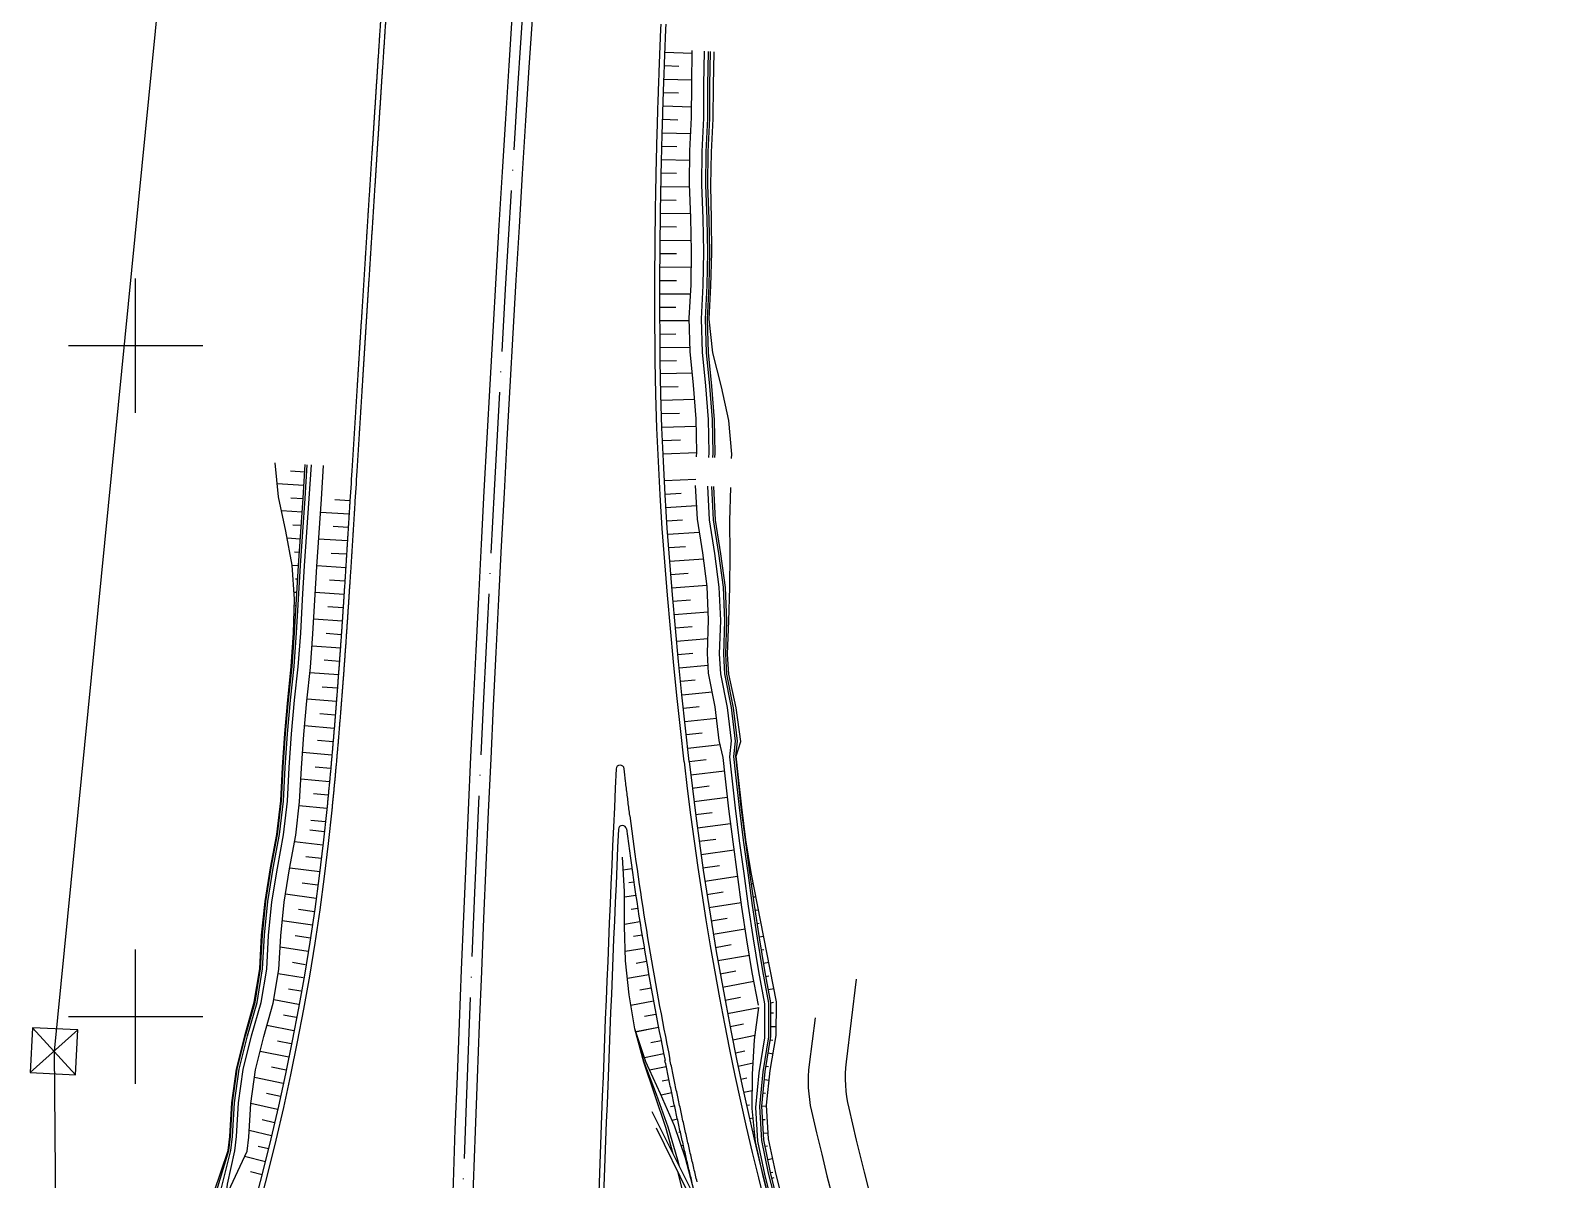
# Model space of a CAD drawing. Header units: inches. Extents: x 499362 to 502582, y 2541888 to 2545349.
# Drawn here: x 501284.3 to 501509.7, y 2543875.7 to 2544047 of the extents above; entities that cross this region are included whole.
import ezdxf

# ---------------------------------------------------------------- set-up
doc = ezdxf.new("R2010")
doc.units = ezdxf.units.IN
doc.linetypes.add('ACAD_ISO04W100', pattern=[30, 24, -3, 0, -3])
doc.layers.add('0-段落划分', color=2, linetype='Continuous')
doc.layers.add('坐标网', color=2, linetype='Continuous')

# ---------------------------------------------------------------- blocks, each defined once
blk = doc.blocks.new('A$C3A006F90')
at = {"layer": '0-段落划分', "color": 2, "linetype": 'Continuous'}
for p, q in [((501309.55, 2544113.84), (501287.84, 2543894.84)), ((501378.91, 2544043.73), (501382.95, 2544043.58)), ((501378.83, 2544041.73), (501381, 2544041.65)), ((501378.76, 2544039.73), (501382.9, 2544039.59)), ((501378.62, 2544035.73), (501382.89, 2544035.6)), ((501378.69, 2544037.73), (501380.91, 2544037.66)), ((501378.56, 2544033.73), (501380.84, 2544033.66)), ((501378.5, 2544031.73), (501382.77, 2544031.61)), ((501378.45, 2544029.73), (501380.69, 2544029.68)), ((501378.4, 2544027.73), (501382.63, 2544027.63)), ((501378.36, 2544025.73), (501380.61, 2544025.69)), ((501378.32, 2544023.73), (501382.6, 2544023.65)), ((501378.28, 2544021.73), (501380.6, 2544021.69)), ((501378.22, 2544017.73), (501380.63, 2544017.7)), ((501378.25, 2544019.73), (501382.74, 2544019.67)), ((501378.2, 2544015.73), (501382.84, 2544015.68)), ((501378.18, 2544013.73), (501380.65, 2544013.71)), ((501378.17, 2544011.73), (501382.84, 2544011.71)), ((501378.16, 2544009.73), (501380.61, 2544009.72)), ((501378.15, 2544007.73), (501382.72, 2544007.73)), ((501378.16, 2544005.73), (501380.51, 2544005.74)), ((501378.16, 2544003.73), (501382.55, 2544003.75)), ((501378.17, 2544001.73), (501380.51, 2544001.75)), ((501378.19, 2543999.73), (501382.65, 2543999.77)), ((501378.21, 2543997.73), (501380.63, 2543997.76)), ((501378.25, 2543995.87), (501382.99, 2543995.96)), ((501378.29, 2543993.87), (501380.86, 2543993.92)), ((501378.34, 2543991.87), (501383.34, 2543992.01)), ((501378.4, 2543989.87), (501381.07, 2543989.95)), ((501378.46, 2543987.87), (501383.59, 2543988.02)), ((501378.54, 2543985.87), (501381.2, 2543985.98)), ((501378.63, 2543983.88), (501383.65, 2543984.07)), ((501325.1, 2543979.15), (501321.1, 2543979.41)), ((501325.23, 2543981.15), (501323.07, 2543981.29)), ((501378.83, 2543979.88), (501383.49, 2543980.1)), ((501324.97, 2543977.16), (501323.13, 2543977.29)), ((501331.95, 2543976.88), (501329.71, 2543977.02)), ((501378.94, 2543977.88), (501381.32, 2543978)), ((501324.83, 2543975.16), (501321.73, 2543975.39)), ((501331.83, 2543974.89), (501327.57, 2543975.15)), ((501379.06, 2543975.88), (501383.62, 2543976.15)), ((501324.68, 2543973.17), (501323.43, 2543973.26)), ((501331.7, 2543972.89), (501329.44, 2543973.03)), ((501379.19, 2543973.89), (501381.54, 2543974.02)), ((501324.54, 2543971.17), (501322.6, 2543971.31)), ((501331.58, 2543970.9), (501327.28, 2543971.17)), ((501379.33, 2543971.89), (501384.04, 2543972.2)), ((501324.4, 2543969.18), (501323.69, 2543969.23)), ((501331.45, 2543968.9), (501329.17, 2543969.04)), ((501379.47, 2543969.9), (501381.98, 2543970.06)), ((501379.61, 2543967.9), (501384.64, 2543968.23)), ((501324.27, 2543967.18), (501323.34, 2543967.24)), ((501331.32, 2543966.9), (501327, 2543967.18)), ((501379.78, 2543965.91), (501382.39, 2543966.1)), ((501324.15, 2543965.18), (501323.82, 2543965.2)), ((501331.19, 2543964.91), (501328.91, 2543965.06)), ((501379.94, 2543963.91), (501385.15, 2543964.3)), ((501324.03, 2543963.19), (501323.63, 2543963.21)), ((501323.92, 2543961.19), (501323.79, 2543961.2)), ((501331.06, 2543962.91), (501326.76, 2543963.19)), ((501380.1, 2543961.92), (501382.72, 2543962.13)), ((501323.81, 2543959.19), (501323.61, 2543959.2)), ((501330.8, 2543958.92), (501326.55, 2543959.21)), ((501330.93, 2543960.92), (501328.67, 2543961.07)), ((501380.28, 2543959.93), (501385.34, 2543960.34)), ((501323.71, 2543957.2), (501323.63, 2543957.2)), ((501330.66, 2543956.92), (501328.43, 2543957.08)), ((501380.46, 2543957.93), (501382.94, 2543958.14)), ((501330.52, 2543954.93), (501326.3, 2543955.23)), ((501380.65, 2543955.94), (501385.3, 2543956.36)), ((501330.38, 2543952.93), (501328.13, 2543953.1)), ((501380.84, 2543953.95), (501383.06, 2543954.15)), ((501381.03, 2543951.96), (501385.34, 2543952.38)), ((501330.23, 2543950.94), (501325.97, 2543951.25)), ((501381.26, 2543949.97), (501383.41, 2543950.18)), ((501330.08, 2543948.94), (501327.8, 2543949.12)), ((501381.45, 2543947.98), (501385.95, 2543948.42)), ((501329.93, 2543946.95), (501325.56, 2543947.29)), ((501381.66, 2543945.99), (501383.99, 2543946.24)), ((501329.6, 2543942.96), (501325.18, 2543943.33)), ((501329.77, 2543944.95), (501327.44, 2543945.14)), ((501381.87, 2543944), (501386.59, 2543944.49)), ((501329.44, 2543940.97), (501327.1, 2543941.17)), ((501382.08, 2543942.02), (501384.46, 2543942.28)), ((501329.27, 2543938.97), (501324.87, 2543939.36)), ((501382.3, 2543940.03), (501387.14, 2543940.56)), ((501329.09, 2543936.98), (501326.78, 2543937.19)), ((501382.51, 2543938.04), (501385.05, 2543938.32)), ((501382.52, 2543938.04), (501385.05, 2543938.33)), ((501382.74, 2543936.05), (501387.8, 2543936.65)), ((501328.9, 2543934.99), (501324.62, 2543935.39)), ((501382.98, 2543934.07), (501385.49, 2543934.37)), ((501328.72, 2543933), (501326.5, 2543933.21)), ((501383.22, 2543932.08), (501388.22, 2543932.71)), ((501328.52, 2543931.01), (501324.38, 2543931.42)), ((501383.48, 2543930.1), (501385.96, 2543930.42)), ((501328.15, 2543927.54), (501325.95, 2543927.79)), ((501328.31, 2543929.02), (501326.11, 2543929.24)), ((501383.74, 2543928.12), (501388.69, 2543928.78)), ((501327.93, 2543925.55), (501323.69, 2543926.03)), ((501384, 2543926.13), (501386.48, 2543926.47)), ((501391, 2543925.77), (501391.04, 2543925.77)), ((501327.69, 2543923.57), (501325.4, 2543923.82)), ((501384.28, 2543924.15), (501389.21, 2543924.85)), ((501391.27, 2543923.78), (501391.4, 2543923.8)), ((501327.45, 2543921.58), (501322.98, 2543922.14)), ((501373.98, 2543922.02), (501372.69, 2543921.84)), ((501384.57, 2543922.17), (501387.02, 2543922.53)), ((501384.86, 2543920.2), (501389.74, 2543920.93)), ((501391.54, 2543921.8), (501391.63, 2543921.82)), ((501327.19, 2543919.6), (501324.82, 2543919.89)), ((501374.27, 2543920.05), (501373.54, 2543919.94)), ((501385.16, 2543918.22), (501387.58, 2543918.59)), ((501391.81, 2543919.82), (501392.1, 2543919.86)), ((501326.92, 2543917.61), (501322.34, 2543918.25)), ((501374.56, 2543918.07), (501372.88, 2543917.81)), ((501374.86, 2543916.09), (501373.87, 2543915.94)), ((501385.47, 2543916.24), (501390.28, 2543917.01)), ((501392.08, 2543917.84), (501392.28, 2543917.87)), ((501326.35, 2543913.65), (501321.86, 2543914.27)), ((501326.65, 2543915.63), (501324.27, 2543915.96)), ((501375.18, 2543914.11), (501372.87, 2543913.75)), ((501385.79, 2543914.27), (501388.18, 2543914.66)), ((501392.36, 2543915.86), (501392.86, 2543915.93)), ((501392.66, 2543913.88), (501392.95, 2543913.93)), ((501326.05, 2543911.67), (501323.78, 2543912.02)), ((501375.49, 2543912.14), (501374.21, 2543911.93)), ((501386.11, 2543912.29), (501390.86, 2543913.09)), ((501392.96, 2543911.9), (501393.64, 2543912.01)), ((501325.74, 2543909.7), (501321.54, 2543910.34)), ((501375.82, 2543910.17), (501372.99, 2543909.69)), ((501386.44, 2543910.32), (501388.8, 2543910.73)), ((501393.29, 2543909.93), (501393.65, 2543909.99)), ((501325.3, 2543907.74), (501323.37, 2543908.06)), ((501376.16, 2543908.2), (501374.63, 2543907.93)), ((501386.79, 2543908.35), (501391.49, 2543909.18)), ((501393.62, 2543907.96), (501394.39, 2543908.09)), ((501324.97, 2543905.77), (501321.26, 2543906.38)), ((501376.5, 2543906.22), (501373.31, 2543905.66)), ((501387.14, 2543906.38), (501389.48, 2543906.8)), ((501387.49, 2543904.41), (501392.16, 2543905.27)), ((501393.96, 2543905.99), (501394.37, 2543906.06)), ((501407.43, 2543905.6), (501405.93, 2543893.25)), ((501324.64, 2543903.8), (501322.79, 2543904.1)), ((501376.85, 2543904.26), (501375.18, 2543903.96)), ((501387.86, 2543902.45), (501390.19, 2543902.89)), ((501394.33, 2543904.02), (501395.14, 2543904.17)), ((501324.3, 2543901.82), (501320.61, 2543902.49)), ((501377.21, 2543902.29), (501373.83, 2543901.67)), ((501377.57, 2543900.32), (501375.88, 2543900)), ((501388.23, 2543900.48), (501392.89, 2543901.38)), ((501388.23, 2543900.48), (501392.89, 2543901.38)), ((501394.69, 2543902.06), (501395.1, 2543902.13)), ((501394.69, 2543900.55), (501395.09, 2543900.55)), ((501284.63, 2543898.35), (501291.06, 2543891.32)), ((501323.59, 2543897.89), (501319.58, 2543898.67)), ((501323.95, 2543899.86), (501322.03, 2543900.2)), ((501377.95, 2543898.36), (501374.51, 2543897.7)), ((501377.95, 2543898.36), (501374.59, 2543897.71)), ((501388.61, 2543898.52), (501390.62, 2543898.91)), ((501394.68, 2543898.55), (501395.49, 2543898.55)), ((501401.28, 2543899.8), (501400.41, 2543892.88)), ((501291.39, 2543898.02), (501284.3, 2543891.65)), ((501323.21, 2543895.93), (501321.13, 2543896.33)), ((501378.33, 2543896.39), (501376.78, 2543896.09)), ((501389, 2543896.56), (501392.36, 2543897.23)), ((501394.6, 2543896.56), (501394.97, 2543896.5)), ((501287.84, 2543894.84), (501289.54, 2543719.84)), ((501322.83, 2543893.96), (501318.57, 2543894.79)), ((501378.72, 2543894.43), (501375.85, 2543893.86)), ((501389.4, 2543894.6), (501390.79, 2543894.88)), ((501394.28, 2543894.58), (501395.02, 2543894.47)), ((501322.43, 2543892), (501320.26, 2543892.45)), ((501379.1, 2543892.54), (501376.61, 2543892.03)), ((501389.81, 2543892.64), (501392.06, 2543893.11)), ((501393.97, 2543892.61), (501394.33, 2543892.55)), ((501322.02, 2543890.04), (501317.73, 2543890.94)), ((501379.51, 2543890.58), (501378.5, 2543890.37)), ((501390.22, 2543890.68), (501391.09, 2543890.87)), ((501393.73, 2543890.62), (501394.46, 2543890.55)), ((501321.17, 2543886.14), (501317.17, 2543887.03)), ((501321.61, 2543888.09), (501319.53, 2543888.55)), ((501379.92, 2543888.63), (501378.34, 2543888.29)), ((501390.64, 2543888.73), (501391.93, 2543889.01)), ((501391.07, 2543886.78), (501391.49, 2543886.87)), ((501393.53, 2543888.63), (501393.89, 2543888.6)), ((501320.73, 2543884.18), (501318.89, 2543884.6)), ((501382.97, 2543873.9), (501377.02, 2543885.8)), ((501380.34, 2543886.67), (501379.75, 2543886.54)), ((501380.77, 2543884.72), (501379.98, 2543884.54)), ((501391.51, 2543884.82), (501392.04, 2543884.94)), ((501393.33, 2543886.64), (501394.07, 2543886.69)), ((501393.45, 2543884.65), (501393.82, 2543884.67)), ((501320.28, 2543882.24), (501316.94, 2543883.03)), ((501382.38, 2543873.75), (501377.67, 2543883.38)), ((501381.21, 2543882.76), (501380.96, 2543882.71)), ((501391.96, 2543882.87), (501392.1, 2543882.91)), ((501393.57, 2543882.65), (501394.3, 2543882.69)), ((501319.81, 2543880.29), (501318.28, 2543880.66)), ((501381.65, 2543880.81), (501381.35, 2543880.75)), ((501392.41, 2543880.93), (501392.51, 2543880.95)), ((501393.83, 2543880.67), (501394.19, 2543880.75)), ((501319.35, 2543878.35), (501316.24, 2543879.14)), ((501382.1, 2543878.87), (501382.05, 2543878.85)), ((501392.87, 2543878.98), (501392.9, 2543878.99)), ((501394.24, 2543878.71), (501394.96, 2543878.86)), ((501318.85, 2543876.41), (501317.12, 2543876.85)), ((501382.56, 2543876.92), (501382.5, 2543876.9)), ((501393.34, 2543877.04), (501393.36, 2543877.04)), ((501394.64, 2543876.76), (501395, 2543876.83)), ((501394.85, 2543875.93), (501395.21, 2543876.02))]:
    blk.add_line(p, q, dxfattribs=at)
at = {"layer": '0-段落划分', "color": 2, "flags": 128}
for points in [[(501377.46, 2543997.72, 0.000103), (501377.46, 2543998.02, 0.000343), (501377.45, 2543999.04, 0.000341), (501377.44, 2544000.06, 0.000338), (501377.43, 2544001.08, 0.000335), (501377.42, 2544002.1, 0.000333), (501377.42, 2544003.11, 0.00033), (501377.41, 2544004.13, 0.000327), (501377.41, 2544005.15, 0.000325), (501377.41, 2544006.17, 0.000322), (501377.4, 2544007.19, 0.00032), (501377.4, 2544008.21, 0.000317), (501377.41, 2544009.23, 0.000314), (501377.41, 2544010.25, 0.000312), (501377.41, 2544011.26, 0.000309), (501377.42, 2544012.28, 0.000306), (501377.43, 2544013.3, 0.000304), (501377.43, 2544014.32, 0.000301), (501377.44, 2544015.34, 0.000298), (501377.45, 2544016.36, 0.000296), (501377.47, 2544017.38, 0.000293), (501377.48, 2544018.4, 0.00029), (501377.49, 2544019.41, 0.000288), (501377.51, 2544020.43, 0.000285), (501377.52, 2544021.45, 0.000282), (501377.54, 2544022.47, 0.00028), (501377.56, 2544023.49, 0.000277), (501377.58, 2544024.51, 0.000274), (501377.6, 2544025.53, 0.000272), (501377.62, 2544026.54, 0.000269), (501377.65, 2544027.56, 0.000267), (501377.67, 2544028.58, 0.000264), (501377.7, 2544029.6, 0.000261), (501377.72, 2544030.62, 0.000259), (501377.75, 2544031.64, 0.000256), (501377.78, 2544032.66, 0.000253), (501377.81, 2544033.67, 0.000251), (501377.84, 2544034.69, 0.000248), (501377.87, 2544035.71, 0.000245), (501377.9, 2544036.73, 0.000243), (501377.94, 2544037.75, 0.00024), (501377.97, 2544038.76, 0.000237), (501378.01, 2544039.78, 0.000235), (501378.05, 2544040.8, 0.000232), (501378.08, 2544041.82, 0.000229), (501378.12, 2544042.84, 0.000227), (501378.16, 2544043.86, 0.000224), (501378.2, 2544044.87, 0.000222), (501378.24, 2544045.89, 0.000219), (501378.28, 2544046.91, 0.000216), (501378.33, 2544047.93, 0.000214)], [(501378.21, 2543997.73, 0.000103), (501378.21, 2543998.03, 0.000343), (501378.2, 2543999.05, 0.00034), (501378.19, 2544000.07, 0.000337), (501378.18, 2544001.08, 0.000335), (501378.17, 2544002.1, 0.000332), (501378.17, 2544003.12, 0.000329), (501378.16, 2544004.14, 0.000327), (501378.16, 2544005.15, 0.000324), (501378.16, 2544006.17, 0.000322), (501378.15, 2544007.19, 0.000319), (501378.15, 2544008.21, 0.000316), (501378.16, 2544009.23, 0.000314), (501378.16, 2544010.24, 0.000311), (501378.16, 2544011.26, 0.000308), (501378.17, 2544012.28, 0.000306), (501378.18, 2544013.3, 0.000303), (501378.18, 2544014.31, 0.0003), (501378.19, 2544015.33, 0.000298), (501378.2, 2544016.35, 0.000295), (501378.22, 2544017.37, 0.000293), (501378.23, 2544018.39, 0.00029), (501378.24, 2544019.4, 0.000287), (501378.26, 2544020.42, 0.000285), (501378.27, 2544021.44, 0.000282), (501378.29, 2544022.46, 0.000279), (501378.31, 2544023.47, 0.000277), (501378.33, 2544024.49, 0.000274), (501378.35, 2544025.51, 0.000271), (501378.37, 2544026.53, 0.000269), (501378.4, 2544027.55, 0.000266), (501378.42, 2544028.56, 0.000263), (501378.45, 2544029.58, 0.000261), (501378.47, 2544030.6, 0.000258), (501378.5, 2544031.62, 0.000256), (501378.53, 2544032.63, 0.000253), (501378.56, 2544033.65, 0.00025), (501378.59, 2544034.67, 0.000248), (501378.62, 2544035.69, 0.000245), (501378.65, 2544036.7, 0.000242), (501378.69, 2544037.72, 0.00024), (501378.72, 2544038.74, 0.000237), (501378.76, 2544039.76, 0.000234), (501378.8, 2544040.77, 0.000232), (501378.83, 2544041.79, 0.000229), (501378.87, 2544042.81, 0.000227), (501378.91, 2544043.83, 0.000224), (501378.95, 2544044.84, 0.000221), (501378.99, 2544045.86, 0.000219), (501379.03, 2544046.88, 0.000216), (501379.08, 2544047.9, 0.000213)], [(501336.62, 2544050.04, -0.000017), (501336.57, 2544049.4, -0.000017), (501336.53, 2544048.77, -0.000017), (501336.49, 2544048.13, -0.000016), (501336.45, 2544047.5, -0.000016), (501336.4, 2544046.86, -0.000016), (501336.36, 2544046.22, -0.000016), (501336.32, 2544045.59, -0.000016), (501336.28, 2544044.95, -0.000016), (501336.24, 2544044.32, -0.000016), (501336.2, 2544043.68, -0.000015), (501336.15, 2544043.04, -0.000015), (501336.11, 2544042.41, -0.000015), (501336.07, 2544041.77, -0.000015), (501336.03, 2544041.13, -0.000015), (501335.99, 2544040.5, -0.000015), (501335.95, 2544039.86, -0.000014), (501335.9, 2544039.23, -0.000014), (501335.86, 2544038.59, -0.000014), (501335.82, 2544037.95, -0.000014), (501335.78, 2544037.32, -0.000014), (501335.74, 2544036.68, -0.000014), (501335.7, 2544036.05, -0.000014), (501335.66, 2544035.41, -0.000013), (501335.61, 2544034.77, -0.000013), (501335.57, 2544034.14, -0.000013), (501335.53, 2544033.5, -0.000013), (501335.49, 2544032.87, -0.000013), (501335.45, 2544032.23, -0.000013), (501335.41, 2544031.59, -0.000013), (501335.37, 2544030.96, -0.000012), (501335.33, 2544030.32, -0.000012), (501335.28, 2544029.68, -0.000012), (501335.24, 2544029.05, -0.000012), (501335.2, 2544028.41, -0.000012), (501335.16, 2544027.78, -0.000012), (501335.12, 2544027.14, -0.000012), (501335.08, 2544026.5, -0.000011), (501335.04, 2544025.87, -0.000011), (501335, 2544025.23, -0.000011), (501334.96, 2544024.6, -0.000011), (501334.92, 2544023.96, -0.000011), (501334.88, 2544023.32, -0.000011), (501334.84, 2544022.69, -0.000011), (501334.79, 2544022.05, -0.00001), (501334.75, 2544021.41, -0.00001), (501334.71, 2544020.78, -0.00001), (501334.67, 2544020.14, -0.00001), (501334.63, 2544019.51, -0.00001), (501334.59, 2544018.87, -0.00001), (501334.55, 2544018.23, -0.000009), (501334.51, 2544017.6, -0.000009), (501334.47, 2544016.96, -0.000009), (501334.43, 2544016.33, -0.000009), (501334.39, 2544015.69, -0.000009), (501334.35, 2544015.05, -0.000009), (501334.31, 2544014.42, -0.000009), (501334.27, 2544013.78, -0.000008), (501334.23, 2544013.15, -0.000008), (501334.19, 2544012.51, -0.000008), (501334.15, 2544011.87, -0.000008), (501334.11, 2544011.24, -0.000008), (501334.07, 2544010.6, -0.000008), (501334.03, 2544009.96, -0.000008), (501333.99, 2544009.33, -0.000007), (501333.95, 2544008.69, -0.000007), (501333.91, 2544008.06, -0.000007), (501333.87, 2544007.42, -0.000007), (501333.83, 2544006.78, -0.000007), (501333.79, 2544006.15, -0.000007), (501333.75, 2544005.51, -0.000007), (501333.71, 2544004.87, -0.000006), (501333.67, 2544004.24, -0.000006), (501333.63, 2544003.6, -0.000006), (501333.59, 2544002.97, -0.000006), (501333.55, 2544002.33, -0.000006), (501333.51, 2544001.69, -0.000006), (501333.47, 2544001.06, -0.000006), (501333.43, 2544000.42, -0.000005), (501333.39, 2543999.79, -0.000005), (501333.35, 2543999.15, -0.000005), (501333.31, 2543998.51, -0.000005), (501333.27, 2543997.88, -0.000005), (501333.23, 2543997.24, -0.000005), (501333.19, 2543996.6, -0.000004), (501333.15, 2543995.97, -0.000004), (501333.11, 2543995.33, -0.000004), (501333.07, 2543994.7, -0.000004), (501333.03, 2543994.06, -0.000004), (501332.99, 2543993.42, -0.000004), (501332.95, 2543992.79, -0.000004), (501332.91, 2543992.15, -0.000003), (501332.87, 2543991.52, -0.000003), (501332.83, 2543990.88, -0.000003), (501332.79, 2543990.24, -0.000003), (501332.75, 2543989.61, -0.000003), (501332.71, 2543988.97, -0.000003), (501332.67, 2543988.33, -0.000003), (501332.63, 2543987.7, -0.000002), (501332.59, 2543987.06, -0.000002), (501332.55, 2543986.43, -0.000002), (501332.51, 2543985.79, -0.000002), (501332.47, 2543985.15, -0.000002), (501332.43, 2543984.52, -0.000002), (501332.39, 2543983.88, -0.000002), (501332.35, 2543983.25, -0.000001), (501332.31, 2543982.61, -0.000001), (501332.27, 2543981.97, -0.000001), (501332.23, 2543981.34), (501332.19, 2543980.7), (501332.15, 2543980.06), (501332.11, 2543979.43), (501332.07, 2543978.79), (501332.03, 2543978.16), (501331.99, 2543977.52), (501331.95, 2543976.88)], [(501337.36, 2544049.99, -0.000017), (501337.32, 2544049.35, -0.000017), (501337.28, 2544048.72, -0.000017), (501337.24, 2544048.08, -0.000016), (501337.2, 2544047.45, -0.000016), (501337.15, 2544046.81, -0.000016), (501337.11, 2544046.17, -0.000016), (501337.07, 2544045.54, -0.000016), (501337.03, 2544044.9, -0.000016), (501336.99, 2544044.27, -0.000016), (501336.94, 2544043.63, -0.000015), (501336.9, 2544042.99, -0.000015), (501336.86, 2544042.36, -0.000015), (501336.82, 2544041.72, -0.000015), (501336.78, 2544041.09, -0.000015), (501336.74, 2544040.45, -0.000015), (501336.69, 2544039.81, -0.000014), (501336.65, 2544039.18, -0.000014), (501336.61, 2544038.54, -0.000014), (501336.57, 2544037.91, -0.000014), (501336.53, 2544037.27, -0.000014), (501336.49, 2544036.63, -0.000014), (501336.45, 2544036, -0.000014), (501336.4, 2544035.36, -0.000013), (501336.36, 2544034.72, -0.000013), (501336.32, 2544034.09, -0.000013), (501336.28, 2544033.45, -0.000013), (501336.24, 2544032.82, -0.000013), (501336.2, 2544032.18, -0.000013), (501336.16, 2544031.54, -0.000013), (501336.12, 2544030.91, -0.000012), (501336.07, 2544030.27, -0.000012), (501336.03, 2544029.64, -0.000012), (501335.99, 2544029, -0.000012), (501335.95, 2544028.36, -0.000012), (501335.91, 2544027.73, -0.000012), (501335.87, 2544027.09, -0.000012), (501335.83, 2544026.46, -0.000011), (501335.79, 2544025.82, -0.000011), (501335.75, 2544025.18, -0.000011), (501335.71, 2544024.55, -0.000011), (501335.67, 2544023.91, -0.000011), (501335.62, 2544023.28, -0.000011), (501335.58, 2544022.64, -0.000011), (501335.54, 2544022, -0.00001), (501335.5, 2544021.37, -0.00001), (501335.46, 2544020.73, -0.00001), (501335.42, 2544020.09, -0.00001), (501335.38, 2544019.46, -0.00001), (501335.34, 2544018.82, -0.00001), (501335.3, 2544018.19, -0.000009), (501335.26, 2544017.55, -0.000009), (501335.22, 2544016.91, -0.000009), (501335.18, 2544016.28, -0.000009), (501335.14, 2544015.64, -0.000009), (501335.1, 2544015.01, -0.000009), (501335.06, 2544014.37, -0.000009), (501335.02, 2544013.73, -0.000008), (501334.98, 2544013.1, -0.000008), (501334.94, 2544012.46, -0.000008), (501334.9, 2544011.83, -0.000008), (501334.86, 2544011.19, -0.000008), (501334.82, 2544010.55, -0.000008), (501334.78, 2544009.92, -0.000008), (501334.73, 2544009.28, -0.000007), (501334.69, 2544008.64, -0.000007), (501334.65, 2544008.01, -0.000007), (501334.61, 2544007.37, -0.000007), (501334.57, 2544006.74, -0.000007), (501334.53, 2544006.1, -0.000007), (501334.49, 2544005.46, -0.000007), (501334.45, 2544004.83, -0.000006), (501334.41, 2544004.19, -0.000006), (501334.37, 2544003.56, -0.000006), (501334.33, 2544002.92, -0.000006), (501334.29, 2544002.28, -0.000006), (501334.25, 2544001.65, -0.000006), (501334.21, 2544001.01, -0.000006), (501334.17, 2544000.37, -0.000005), (501334.13, 2543999.74, -0.000005), (501334.09, 2543999.1, -0.000005), (501334.05, 2543998.47, -0.000005), (501334.01, 2543997.83, -0.000005), (501333.97, 2543997.19, -0.000005), (501333.93, 2543996.56, -0.000004), (501333.89, 2543995.92, -0.000004), (501333.85, 2543995.29, -0.000004), (501333.81, 2543994.65, -0.000004), (501333.77, 2543994.01, -0.000004), (501333.73, 2543993.38, -0.000004), (501333.69, 2543992.74, -0.000004), (501333.65, 2543992.1, -0.000003), (501333.62, 2543991.47, -0.000003), (501333.58, 2543990.83, -0.000003), (501333.54, 2543990.2, -0.000003), (501333.5, 2543989.56, -0.000003), (501333.46, 2543988.92, -0.000003), (501333.42, 2543988.29, -0.000003), (501333.38, 2543987.65, -0.000002), (501333.34, 2543987.02, -0.000002), (501333.3, 2543986.38, -0.000002), (501333.26, 2543985.74, -0.000002), (501333.22, 2543985.11, -0.000002), (501333.18, 2543984.47, -0.000002), (501333.14, 2543983.83, -0.000002), (501333.1, 2543983.2, -0.000001), (501333.06, 2543982.56, -0.000001), (501333.02, 2543981.93, -0.000001), (501332.98, 2543981.29), (501332.94, 2543980.65), (501332.9, 2543980.02), (501332.86, 2543979.38), (501332.82, 2543978.75), (501332.78, 2543978.11), (501332.74, 2543977.47), (501332.7, 2543976.84)], [(501331.95, 2543976.88, 0.000002), (501331.91, 2543976.25, 0.000005), (501331.87, 2543975.61, 0.000009), (501331.83, 2543974.98, 0.000012), (501331.79, 2543974.34, 0.000016), (501331.75, 2543973.7, 0.000019), (501331.71, 2543973.07, 0.000023), (501331.67, 2543972.43, 0.000027), (501331.63, 2543971.8, 0.00003), (501331.59, 2543971.16, 0.000034), (501331.55, 2543970.52, 0.000037), (501331.51, 2543969.89, 0.000041), (501331.47, 2543969.25, 0.000044), (501331.43, 2543968.62, 0.000048), (501331.39, 2543967.98, 0.000051), (501331.35, 2543967.34, 0.000055), (501331.31, 2543966.71, 0.000058), (501331.27, 2543966.07, 0.000062), (501331.23, 2543965.44, 0.000066), (501331.19, 2543964.8, 0.000069), (501331.15, 2543964.16, 0.000073), (501331.1, 2543963.53, 0.000076), (501331.06, 2543962.89, 0.00008), (501331.02, 2543962.26, 0.000083), (501330.98, 2543961.62, 0.000087), (501330.94, 2543960.99, 0.00009), (501330.89, 2543960.35, 0.000094), (501330.85, 2543959.71, 0.000097), (501330.81, 2543959.08, 0.000101), (501330.76, 2543958.44, 0.000104), (501330.72, 2543957.81, 0.000108), (501330.68, 2543957.17, 0.000112), (501330.63, 2543956.54, 0.000115), (501330.59, 2543955.9, 0.000119), (501330.54, 2543955.27, 0.000122), (501330.5, 2543954.63, 0.000126), (501330.45, 2543954, 0.000129), (501330.41, 2543953.36, 0.000133), (501330.36, 2543952.73, 0.000136), (501330.31, 2543952.09, 0.00014), (501330.27, 2543951.46, 0.000143), (501330.22, 2543950.82, 0.000147), (501330.17, 2543950.19, 0.00015), (501330.13, 2543949.55, 0.000154), (501330.08, 2543948.92, 0.000157), (501330.03, 2543948.28, 0.000161), (501329.98, 2543947.65, 0.000164), (501329.93, 2543947.01, 0.000168), (501329.88, 2543946.38, 0.000171), (501329.83, 2543945.74, 0.000175), (501329.78, 2543945.11, 0.000178), (501329.73, 2543944.47, 0.000182), (501329.68, 2543943.84, 0.000185), (501329.63, 2543943.2, 0.000189), (501329.57, 2543942.57, 0.000193), (501329.52, 2543941.93, 0.000196), (501329.47, 2543941.3, 0.0002), (501329.41, 2543940.67, 0.000203), (501329.36, 2543940.03, 0.000207), (501329.3, 2543939.4, 0.00021), (501329.25, 2543938.76, 0.000214), (501329.19, 2543938.13, 0.000217), (501329.13, 2543937.49, 0.000221), (501329.08, 2543936.86, 0.000224), (501329.02, 2543936.23, 0.000228), (501328.96, 2543935.59, 0.000231), (501328.9, 2543934.96, 0.000235), (501328.84, 2543934.33, 0.000238), (501328.78, 2543933.69, 0.000242), (501328.72, 2543933.06, 0.000245), (501328.66, 2543932.43, 0.000249), (501328.6, 2543931.79, 0.000252), (501328.54, 2543931.16, 0.000117), (501328.51, 2543930.87, 0.000117)], [(501332.7, 2543976.84, 0.000002), (501332.66, 2543976.2, 0.000005), (501332.62, 2543975.56, 0.000009), (501332.58, 2543974.93, 0.000012), (501332.54, 2543974.29, 0.000016), (501332.5, 2543973.66, 0.000019), (501332.46, 2543973.02, 0.000023), (501332.42, 2543972.38, 0.000027), (501332.38, 2543971.75, 0.00003), (501332.34, 2543971.11, 0.000034), (501332.3, 2543970.48, 0.000037), (501332.26, 2543969.84, 0.000041), (501332.22, 2543969.2, 0.000044), (501332.18, 2543968.57, 0.000048), (501332.14, 2543967.93, 0.000051), (501332.1, 2543967.3, 0.000055), (501332.06, 2543966.66, 0.000058), (501332.02, 2543966.02, 0.000062), (501331.98, 2543965.39, 0.000066), (501331.94, 2543964.75, 0.000069), (501331.89, 2543964.12, 0.000073), (501331.85, 2543963.48, 0.000076), (501331.81, 2543962.84, 0.00008), (501331.77, 2543962.21, 0.000083), (501331.73, 2543961.57, 0.000087), (501331.68, 2543960.94, 0.00009), (501331.64, 2543960.3, 0.000094), (501331.6, 2543959.66, 0.000097), (501331.56, 2543959.03, 0.000101), (501331.51, 2543958.39, 0.000104), (501331.47, 2543957.76, 0.000108), (501331.42, 2543957.12, 0.000112), (501331.38, 2543956.49, 0.000115), (501331.34, 2543955.85, 0.000119), (501331.29, 2543955.21, 0.000122), (501331.25, 2543954.58, 0.000126), (501331.2, 2543953.94, 0.000129), (501331.16, 2543953.31, 0.000133), (501331.11, 2543952.67, 0.000136), (501331.06, 2543952.04, 0.00014), (501331.02, 2543951.4, 0.000143), (501330.97, 2543950.76, 0.000147), (501330.92, 2543950.13, 0.00015), (501330.87, 2543949.49, 0.000154), (501330.83, 2543948.86, 0.000157), (501330.78, 2543948.22, 0.000161), (501330.73, 2543947.59, 0.000165), (501330.68, 2543946.95, 0.000168), (501330.63, 2543946.32, 0.000172), (501330.58, 2543945.68, 0.000175), (501330.53, 2543945.05, 0.000179), (501330.48, 2543944.41, 0.000182), (501330.42, 2543943.78, 0.000186), (501330.37, 2543943.14, 0.000189), (501330.32, 2543942.51, 0.000193), (501330.27, 2543941.87, 0.000196), (501330.21, 2543941.24, 0.0002), (501330.16, 2543940.6, 0.000203), (501330.1, 2543939.97, 0.000207), (501330.05, 2543939.33, 0.000211), (501329.99, 2543938.7, 0.000214), (501329.94, 2543938.06, 0.000218), (501329.88, 2543937.43, 0.000221), (501329.82, 2543936.79, 0.000225), (501329.77, 2543936.16, 0.000228), (501329.71, 2543935.52, 0.000232), (501329.65, 2543934.89, 0.000235), (501329.59, 2543934.26, 0.000239), (501329.53, 2543933.62, 0.000242), (501329.47, 2543932.99, 0.000246), (501329.41, 2543932.35, 0.000249), (501329.34, 2543931.72, 0.000253), (501329.28, 2543931.08, 0.000118), (501329.25, 2543930.79, 0.000118)], [(501373.67, 2543929.95, 0.000527), (501373.54, 2543930.96, 0.000533), (501373.41, 2543931.99, 0.00053), (501373.29, 2543933.02, 0.000527), (501373.16, 2543934.04, 0.000524), (501373.04, 2543935.07, 0.000522), (501372.83, 2543936.95)], [(501383.7, 2543875.37, 0.000473), (501383.46, 2543876.38, 0.000475), (501383.22, 2543877.39, 0.000478), (501382.98, 2543878.4, 0.000481), (501382.74, 2543879.42, 0.000484), (501382.51, 2543880.43, 0.000487), (501382.28, 2543881.44, 0.00049), (501382.05, 2543882.45, 0.000493), (501381.82, 2543883.47, 0.000496), (501381.59, 2543884.48, 0.000499), (501381.37, 2543885.5, 0.000502), (501381.15, 2543886.51, 0.000505), (501380.93, 2543887.53, 0.000508), (501380.71, 2543888.54, 0.00051), (501380.49, 2543889.56, 0.000513), (501380.28, 2543890.57, 0.000516), (501380.07, 2543891.59, 0.000519), (501379.86, 2543892.61, 0.000521), (501379.65, 2543893.62)], [(501382.97, 2543875.2, 0.000474), (501382.73, 2543876.21, 0.000477), (501382.49, 2543877.22, 0.00048), (501382.25, 2543878.23, 0.000483), (501382.01, 2543879.25, 0.000486), (501381.78, 2543880.26, 0.000489), (501381.55, 2543881.27, 0.000491), (501381.32, 2543882.29, 0.000494), (501381.09, 2543883.3, 0.000497), (501380.86, 2543884.32, 0.0005), (501380.64, 2543885.33, 0.000503), (501380.41, 2543886.35, 0.000506), (501380.19, 2543887.37, 0.000509), (501379.97, 2543888.38, 0.000512), (501379.76, 2543889.4, 0.000515), (501379.54, 2543890.42, 0.000518), (501379.33, 2543891.44, 0.000521), (501379.12, 2543892.46, 0.000522), (501378.91, 2543893.47, 0.000522)]]:
    blk.add_lwpolyline(points, format="xyb", dxfattribs=at)
at = {"layer": '0-段落划分', "color": 2, "linetype": 'Continuous', "flags": 128}
for points in [[(501382.64, 2544029.04), (501382.88, 2544034.01), (501382.89, 2544039), (501382.95, 2544043.98), (501382.95, 2544043.98)], [(501384.47, 2544028.93), (501384.71, 2544033.9), (501384.72, 2544038.88), (501384.78, 2544043.87), (501384.78, 2544043.87)], [(501384.47, 2544028.93), (501384.71, 2544033.9), (501384.72, 2544038.88), (501384.78, 2544043.87), (501384.78, 2544043.87)], [(501385.07, 2544028.89), (501385.31, 2544033.86), (501385.32, 2544038.84), (501385.38, 2544043.83), (501385.38, 2544043.83)], [(501385.07, 2544028.89), (501385.31, 2544033.86), (501385.32, 2544038.84), (501385.38, 2544043.83), (501385.38, 2544043.83)], [(501385.37, 2544028.87), (501385.61, 2544033.84), (501385.62, 2544038.83), (501385.68, 2544043.81), (501385.68, 2544043.81)], [(501385.83, 2544028.84), (501386.08, 2544033.81), (501386.14, 2544038.79), (501386.23, 2544043.77), (501386.23, 2544043.77)], [(501382.54, 2544004.11), (501382.79, 2544009.08), (501382.87, 2544014.06), (501382.76, 2544019.06), (501382.59, 2544024.05), (501382.64, 2544029.04), (501382.64, 2544029.04)], [(501384.37, 2544004.01), (501384.62, 2544008.98), (501384.7, 2544013.96), (501384.59, 2544018.95), (501384.41, 2544023.94), (501384.47, 2544028.93), (501384.47, 2544028.93)], [(501384.37, 2544004.01), (501384.62, 2544008.98), (501384.7, 2544013.96), (501384.59, 2544018.95), (501384.41, 2544023.94), (501384.47, 2544028.93), (501384.47, 2544028.93)], [(501384.97, 2544003.97), (501385.22, 2544008.94), (501385.3, 2544013.92), (501385.19, 2544018.91), (501385.01, 2544023.91), (501385.07, 2544028.89), (501385.07, 2544028.89)], [(501384.97, 2544003.97), (501385.22, 2544008.94), (501385.3, 2544013.92), (501385.19, 2544018.91), (501385.01, 2544023.91), (501385.07, 2544028.89), (501385.07, 2544028.89)], [(501385.27, 2544003.95), (501385.52, 2544008.92), (501385.6, 2544013.9), (501385.49, 2544018.89), (501385.31, 2544023.89), (501385.37, 2544028.87), (501385.37, 2544028.87)], [(501385.51, 2544003.94), (501385.77, 2544008.91), (501385.88, 2544013.88), (501385.83, 2544018.87), (501385.74, 2544023.86), (501385.83, 2544028.84), (501385.83, 2544028.84)], [(501383.62, 2543983.42), (501383.65, 2543984.11), (501383.58, 2543989.1), (501383.18, 2543994.11), (501382.67, 2543999.12), (501382.54, 2544004.11), (501382.54, 2544004.11)], [(501385.45, 2543983.34), (501385.48, 2543984.01), (501385.41, 2543989), (501385.01, 2543994), (501384.5, 2543999.02), (501384.37, 2544004.01), (501384.37, 2544004.01)], [(501385.45, 2543983.34), (501385.48, 2543984.01), (501385.41, 2543989), (501385.01, 2543994), (501384.5, 2543999.02), (501384.37, 2544004.01), (501384.37, 2544004.01)], [(501386.05, 2543983.32), (501386.08, 2543983.98), (501386.01, 2543988.97), (501385.6, 2543993.97), (501385.1, 2543998.98), (501384.97, 2544003.97), (501384.97, 2544003.97)], [(501386.05, 2543983.32), (501386.08, 2543983.98), (501386.01, 2543988.97), (501385.6, 2543993.97), (501385.1, 2543998.98), (501384.97, 2544003.97), (501384.97, 2544003.97)], [(501386.35, 2543983.31), (501386.38, 2543983.97), (501386.31, 2543988.95), (501385.9, 2543993.95), (501385.4, 2543998.96), (501385.27, 2544003.95), (501385.27, 2544003.95)], [(501388.85, 2543983.2), (501388.87, 2543983.83), (501388.44, 2543988.83), (501387.36, 2543993.87), (501386.05, 2543998.93), (501385.51, 2544003.94), (501385.51, 2544003.94)], [(501323.56, 2543957.2), (501323.7, 2543962.23), (501323.34, 2543967.28), (501322.4, 2543972.36), (501321.28, 2543977.45), (501320.82, 2543982.51), (501320.82, 2543982.51)], [(501323.71, 2543957.2), (501323.97, 2543962.21), (501324.27, 2543967.23), (501324.61, 2543972.24), (501324.98, 2543977.25), (501325.3, 2543982.27), (501325.3, 2543982.27)], [(501324.01, 2543957.18), (501324.27, 2543962.2), (501324.57, 2543967.21), (501324.91, 2543972.23), (501325.28, 2543977.24), (501325.6, 2543982.25), (501325.6, 2543982.25)], [(501324.01, 2543957.18), (501324.27, 2543962.2), (501324.57, 2543967.21), (501324.91, 2543972.23), (501325.28, 2543977.24), (501325.6, 2543982.25), (501325.6, 2543982.25)], [(501324.61, 2543957.15), (501324.87, 2543962.17), (501325.17, 2543967.18), (501325.51, 2543972.19), (501325.88, 2543977.21), (501326.2, 2543982.22), (501326.2, 2543982.22)], [(501324.61, 2543957.15), (501324.87, 2543962.17), (501325.17, 2543967.18), (501325.51, 2543972.19), (501325.88, 2543977.21), (501326.2, 2543982.22), (501326.2, 2543982.22)], [(501326.44, 2543957.06), (501326.7, 2543962.08), (501327, 2543967.09), (501327.34, 2543972.1), (501327.71, 2543977.11), (501328.03, 2543982.12), (501328.03, 2543982.12)], [(501385.23, 2543954.15), (501385.39, 2543959.12), (501385.18, 2543964.11), (501384.53, 2543969.12), (501383.74, 2543974.15), (501383.45, 2543979.14), (501383.45, 2543979.14)], [(501387.06, 2543954.06), (501387.22, 2543959.03), (501387.01, 2543964.02), (501386.36, 2543969.03), (501385.57, 2543974.05), (501385.28, 2543979.04), (501385.28, 2543979.04)], [(501387.06, 2543954.06), (501387.22, 2543959.03), (501387.01, 2543964.02), (501386.36, 2543969.03), (501385.57, 2543974.05), (501385.28, 2543979.04), (501385.28, 2543979.04)], [(501387.66, 2543954.03), (501387.82, 2543959), (501387.61, 2543963.99), (501386.96, 2543969), (501386.16, 2543974.02), (501385.88, 2543979.01), (501385.88, 2543979.01)], [(501387.66, 2543954.03), (501387.82, 2543959), (501387.61, 2543963.99), (501386.96, 2543969), (501386.16, 2543974.02), (501385.88, 2543979.01), (501385.88, 2543979.01)], [(501387.96, 2543954.01), (501388.12, 2543958.98), (501387.91, 2543963.97), (501387.26, 2543968.98), (501386.46, 2543974), (501386.17, 2543979), (501386.17, 2543979)], [(501388.22, 2543954), (501388.45, 2543958.97), (501388.58, 2543963.94), (501388.61, 2543968.91), (501388.6, 2543973.89), (501388.73, 2543978.86), (501388.73, 2543978.86)], [(501321.64, 2543932.15), (501321.89, 2543937.16), (501322.23, 2543942.18), (501322.69, 2543947.19), (501323.18, 2543952.19), (501323.56, 2543957.2), (501323.56, 2543957.2)], [(501321.73, 2543932.14), (501321.98, 2543937.16), (501322.33, 2543942.17), (501322.81, 2543947.18), (501323.32, 2543952.19), (501323.71, 2543957.2), (501323.71, 2543957.2)], [(501322.03, 2543932.13), (501322.28, 2543937.15), (501322.63, 2543942.16), (501323.1, 2543947.17), (501323.62, 2543952.17), (501324.01, 2543957.18), (501324.01, 2543957.18)], [(501322.03, 2543932.13), (501322.28, 2543937.15), (501322.63, 2543942.16), (501323.1, 2543947.17), (501323.62, 2543952.17), (501324.01, 2543957.18), (501324.01, 2543957.18)], [(501322.63, 2543932.1), (501322.88, 2543937.12), (501323.23, 2543942.13), (501323.7, 2543947.14), (501324.22, 2543952.14), (501324.61, 2543957.15), (501324.61, 2543957.15)], [(501322.63, 2543932.1), (501322.88, 2543937.12), (501323.23, 2543942.13), (501323.7, 2543947.14), (501324.22, 2543952.14), (501324.61, 2543957.15), (501324.61, 2543957.15)], [(501324.45, 2543932.02), (501324.71, 2543937.03), (501325.06, 2543942.05), (501325.53, 2543947.05), (501326.05, 2543952.05), (501326.44, 2543957.06), (501326.44, 2543957.06)], [(501387.59, 2543938.61), (501387, 2543941.16), (501386.38, 2543946.17), (501385.42, 2543951.19), (501385.23, 2543954.15)], [(501388.58, 2543938.73), (501388.83, 2543941.08), (501388.21, 2543946.08), (501387.25, 2543951.1), (501387.06, 2543954.06)], [(501389.18, 2543938.79), (501389.43, 2543941.05), (501388.81, 2543946.05), (501387.84, 2543951.07), (501387.66, 2543954.03)], [(501389.48, 2543938.83), (501389.73, 2543941.03), (501389.11, 2543946.04), (501388.14, 2543951.06), (501387.96, 2543954.01)], [(501389.54, 2543938.83), (501390.23, 2543941.01), (501389.52, 2543946.02), (501388.44, 2543951.04), (501388.22, 2543954)], [(501390.03, 2543926.21), (501389.4, 2543931.09), (501388.88, 2543935.98), (501388.58, 2543938.73)], [(501390.03, 2543926.21), (501389.4, 2543931.09), (501388.88, 2543935.98), (501388.58, 2543938.73)], [(501390.63, 2543926.29), (501390, 2543931.16), (501389.47, 2543936.05), (501389.18, 2543938.79)], [(501390.63, 2543926.29), (501390, 2543931.16), (501389.47, 2543936.05), (501389.18, 2543938.79)], [(501390.93, 2543926.33), (501390.29, 2543931.2), (501389.77, 2543936.09), (501389.48, 2543938.83)], [(501390.98, 2543926.34), (501390.35, 2543931.21), (501389.83, 2543936.09), (501389.54, 2543938.83)], [(501389.05, 2543926.07), (501388.41, 2543930.96), (501387.88, 2543935.86), (501387.59, 2543938.61)], [(501318.52, 2543907.13), (501318.78, 2543912.15), (501319.31, 2543917.16), (501320.12, 2543922.15), (501321.05, 2543927.14), (501321.64, 2543932.15), (501321.64, 2543932.15)], [(501318.64, 2543907.13), (501318.9, 2543912.14), (501319.42, 2543917.15), (501320.23, 2543922.15), (501321.14, 2543927.14), (501321.73, 2543932.14), (501321.73, 2543932.14)], [(501318.94, 2543907.11), (501319.2, 2543912.13), (501319.72, 2543917.14), (501320.53, 2543922.14), (501321.44, 2543927.13), (501322.03, 2543932.13), (501322.03, 2543932.13)], [(501318.94, 2543907.11), (501319.2, 2543912.13), (501319.72, 2543917.14), (501320.53, 2543922.14), (501321.44, 2543927.13), (501322.03, 2543932.13), (501322.03, 2543932.13)], [(501319.54, 2543907.09), (501319.8, 2543912.11), (501320.32, 2543917.11), (501321.13, 2543922.11), (501322.04, 2543927.1), (501322.63, 2543932.1), (501322.63, 2543932.1)], [(501319.54, 2543907.09), (501319.8, 2543912.11), (501320.32, 2543917.11), (501321.13, 2543922.11), (501322.04, 2543927.1), (501322.63, 2543932.1), (501322.63, 2543932.1)], [(501321.37, 2543907.01), (501321.63, 2543912.03), (501322.15, 2543917.04), (501322.96, 2543922.03), (501323.87, 2543927.02), (501324.45, 2543932.02), (501324.45, 2543932.02)], [(501329.25, 2543930.79), (501328.72, 2543925.82), (501328.12, 2543920.86), (501327.45, 2543915.91), (501326.71, 2543910.97), (501325.9, 2543906.04), (501325.03, 2543901.12), (501324.09, 2543896.22), (501323.09, 2543891.33), (501322.03, 2543886.46), (501320.9, 2543881.6), (501319.71, 2543876.76), (501318.47, 2543871.94)], [(501392.83, 2543901.7), (501391.93, 2543906.55), (501391.11, 2543911.42), (501390.38, 2543916.29), (501389.71, 2543921.18), (501389.05, 2543926.07), (501389.05, 2543926.07)], [(501393.81, 2543901.89), (501392.91, 2543906.73), (501392.1, 2543911.58), (501391.36, 2543916.45), (501390.69, 2543921.33), (501390.03, 2543926.21), (501390.03, 2543926.21)], [(501393.81, 2543901.89), (501392.91, 2543906.73), (501392.1, 2543911.58), (501391.36, 2543916.45), (501390.69, 2543921.33), (501390.03, 2543926.21), (501390.03, 2543926.21)], [(501394.4, 2543902), (501393.5, 2543906.84), (501392.69, 2543911.68), (501391.96, 2543916.55), (501391.29, 2543921.42), (501390.63, 2543926.29), (501390.63, 2543926.29)], [(501394.4, 2543902), (501393.5, 2543906.84), (501392.69, 2543911.68), (501391.96, 2543916.55), (501391.29, 2543921.42), (501390.63, 2543926.29), (501390.63, 2543926.29)], [(501394.69, 2543902.06), (501393.8, 2543906.89), (501392.98, 2543911.73), (501392.25, 2543916.59), (501391.58, 2543921.46), (501390.93, 2543926.33), (501390.93, 2543926.33)], [(501395.51, 2543902.21), (501394.6, 2543907.03), (501393.67, 2543911.85), (501392.71, 2543916.67), (501391.78, 2543921.49), (501390.98, 2543926.34), (501390.98, 2543926.34)], [(501374.44, 2543898.18), (501373.56, 2543903.23), (501373.03, 2543908.33), (501372.87, 2543913.49), (501372.88, 2543918.67), (501372.57, 2543923.78), (501372.57, 2543923.78)], [(501314.05, 2543882.15), (501314.34, 2543887.17), (501315.06, 2543892.17), (501316.29, 2543897.16), (501317.68, 2543902.13), (501318.52, 2543907.13), (501318.52, 2543907.13)], [(501314.16, 2543882.14), (501314.44, 2543887.17), (501315.16, 2543892.17), (501316.39, 2543897.15), (501317.8, 2543902.13), (501318.64, 2543907.13), (501318.64, 2543907.13)], [(501314.46, 2543882.13), (501314.74, 2543887.15), (501315.46, 2543892.16), (501316.69, 2543897.14), (501318.1, 2543902.12), (501318.94, 2543907.11), (501318.94, 2543907.11)], [(501314.46, 2543882.13), (501314.74, 2543887.15), (501315.46, 2543892.16), (501316.69, 2543897.14), (501318.1, 2543902.12), (501318.94, 2543907.11), (501318.94, 2543907.11)], [(501315.05, 2543882.11), (501315.34, 2543887.13), (501316.06, 2543892.14), (501317.29, 2543897.12), (501318.7, 2543902.09), (501319.54, 2543907.09), (501319.54, 2543907.09)], [(501315.05, 2543882.11), (501315.34, 2543887.13), (501316.06, 2543892.14), (501317.29, 2543897.12), (501318.7, 2543902.09), (501319.54, 2543907.09), (501319.54, 2543907.09)], [(501316.89, 2543882.04), (501317.17, 2543887.06), (501317.89, 2543892.06), (501319.12, 2543897.05), (501320.53, 2543902.02), (501321.37, 2543907.01), (501321.37, 2543907.01)], [(501393.48, 2543876.47), (501392.42, 2543881.34), (501391.89, 2543886.33), (501391.96, 2543891.43), (501392.27, 2543896.55), (501392.89, 2543901.38), (501392.89, 2543901.38)], [(501393.77, 2543876.54), (501392.75, 2543881.42), (501392.45, 2543886.45), (501392.97, 2543891.64), (501393.79, 2543896.86), (501393.81, 2543901.89), (501393.81, 2543901.89)], [(501393.77, 2543876.54), (501392.75, 2543881.42), (501392.45, 2543886.45), (501392.97, 2543891.64), (501393.79, 2543896.86), (501393.81, 2543901.89), (501393.81, 2543901.89)], [(501394.35, 2543876.69), (501393.34, 2543881.56), (501393.04, 2543886.58), (501393.55, 2543891.77), (501394.38, 2543896.98), (501394.4, 2543902), (501394.4, 2543902)], [(501394.35, 2543876.69), (501393.34, 2543881.56), (501393.04, 2543886.58), (501393.55, 2543891.77), (501394.38, 2543896.98), (501394.4, 2543902), (501394.4, 2543902)], [(501394.64, 2543876.76), (501393.63, 2543881.62), (501393.33, 2543886.65), (501393.85, 2543891.83), (501394.68, 2543897.04), (501394.69, 2543902.06), (501394.69, 2543902.06)], [(501395.36, 2543876.93), (501394.35, 2543881.79), (501394.06, 2543886.81), (501394.61, 2543891.99), (501395.48, 2543897.2), (501395.51, 2543902.21), (501395.51, 2543902.21)], [(501380.14, 2543879.56), (501379.02, 2543883.45), (501377.41, 2543888.33), (501375.75, 2543893.21), (501374.44, 2543898.18), (501374.44, 2543898.18)], [(501381.09, 2543877.65), (501380.84, 2543878.63), (501379.37, 2543883.53), (501377.63, 2543888.38), (501375.83, 2543893.23), (501374.44, 2543898.18), (501374.44, 2543898.18)], [(501383.26, 2543873.97), (501381.98, 2543878.89), (501380.33, 2543883.74), (501378.25, 2543888.51), (501376.04, 2543893.27), (501374.44, 2543898.18), (501374.44, 2543898.18)], [(501311.67, 2543873.74), (501311.67, 2543873.74), (501313.79, 2543880.04), (501314.05, 2543882.15)], [(501311.98, 2543873.66), (501311.98, 2543873.66), (501313.88, 2543880.04), (501314.16, 2543882.14)], [(501312.56, 2543873.51), (501312.56, 2543873.51), (501314.18, 2543880.03), (501314.46, 2543882.13)], [(501313.52, 2543873.25), (501313.69, 2543875.01), (501314.78, 2543880), (501315.05, 2543882.11)], [(501313.52, 2543873.25), (501316.61, 2543879.94), (501316.61, 2543879.94), (501316.89, 2543882.04)], [(501381.67, 2543873.58), (501380.84, 2543876.91)], [(501400.02, 2543852.44), (501398.62, 2543857.22), (501397.26, 2543862.01), (501395.95, 2543866.82), (501394.69, 2543871.64), (501393.48, 2543876.47), (501393.48, 2543876.47)], [(501400.31, 2543852.52), (501398.9, 2543857.3), (501397.55, 2543862.09), (501396.24, 2543866.9), (501394.98, 2543871.71), (501393.77, 2543876.54), (501393.77, 2543876.54)], [(501400.31, 2543852.52), (501398.9, 2543857.3), (501397.55, 2543862.09), (501396.24, 2543866.9), (501394.98, 2543871.71), (501393.77, 2543876.54), (501393.77, 2543876.54)], [(501400.88, 2543852.7), (501399.48, 2543857.47), (501398.13, 2543862.25), (501396.82, 2543867.05), (501395.56, 2543871.86), (501394.35, 2543876.69), (501394.35, 2543876.69)], [(501400.88, 2543852.7), (501399.48, 2543857.47), (501398.13, 2543862.25), (501396.82, 2543867.05), (501395.56, 2543871.86), (501394.35, 2543876.69), (501394.35, 2543876.69)], [(501401.17, 2543852.78), (501399.77, 2543857.55), (501398.41, 2543862.33), (501397.11, 2543867.13), (501395.85, 2543871.94), (501394.64, 2543876.76), (501394.64, 2543876.76)], [(501401.91, 2543853), (501400.51, 2543857.76), (501399.15, 2543862.54), (501397.84, 2543867.32), (501396.57, 2543872.12), (501395.36, 2543876.93), (501395.36, 2543876.93)]]:
    blk.add_lwpolyline(points, dxfattribs=at)
at = {"layer": '0-段落划分', "color": 2, "flags": 128}
for points in [[(501381.77, 2543937.96), (501381.22, 2543942.92), (501380.69, 2543947.88), (501380.19, 2543952.85), (501379.71, 2543957.82), (501379.27, 2543962.79), (501378.87, 2543967.77), (501378.51, 2543972.75), (501378.19, 2543977.74), (501377.93, 2543982.73), (501377.71, 2543987.72), (501377.56, 2543992.72), (501377.46, 2543997.72)], [(501382.51, 2543938.04), (501381.96, 2543943), (501381.44, 2543947.96), (501380.93, 2543952.92), (501380.46, 2543957.89), (501380.02, 2543962.85), (501379.62, 2543967.83), (501379.26, 2543972.8), (501378.94, 2543977.78), (501378.68, 2543982.77), (501378.46, 2543987.75), (501378.31, 2543992.74), (501378.21, 2543997.73)], [(501328.51, 2543930.87), (501327.98, 2543925.91), (501327.37, 2543920.96), (501326.7, 2543916.02), (501325.97, 2543911.09), (501325.16, 2543906.17), (501324.29, 2543901.26), (501323.36, 2543896.37), (501322.36, 2543891.49), (501321.29, 2543886.63), (501320.17, 2543881.78), (501318.99, 2543876.95), (501317.74, 2543872.13)]]:
    blk.add_lwpolyline(points, dxfattribs=at)
at = {"layer": '0-段落划分', "color": 2, "linetype": 'Continuous', "flags": 128}
blk.add_lwpolyline([(501291.39, 2543898.02), (501284.63, 2543898.35), (501284.3, 2543891.65), (501291.06, 2543891.32)], close=True, dxfattribs=at)
at = {"layer": '0-段落划分', "color": 2}
for centre, radius, start, end in [((507344.92, 2543658.92), 6001.5, 174.220781, 179.07125), ((507344.92, 2543658.92), 5998.5, 174.220781, 179.073164), ((507344.92, 2543658.92), 5979.75, 177.335499, 179.096346), ((501372.23, 2543936.88), 0.6, 6.5153, 177.3355), ((501867.7, 2543992.68), 489, 186.425, 244.6809), ((501867.7, 2543992.68), 488.25, 186.425, 217.0148), ((501867.7, 2543992.68), 498, 187.2383, 191.4726), ((507344.92, 2543658.92), 5979, 177.42141, 179.096346), ((501372.57, 2543927.89), 0.6, 7.4547, 177.4214), ((501867.7, 2543992.68), 498.75, 187.4547, 191.4726)]:
    blk.add_arc(centre, radius, start, end, dxfattribs=at)
at = {"layer": '0-段落划分', "color": 6, "linetype": 'ACAD_ISO04W100'}
blk.add_arc((507344.92, 2543658.92), 6000, 174.220781, 192.567374, dxfattribs=at)
at = {"layer": '0-段落划分', "color": 2, "linetype": 'Continuous'}
for centre, radius, start, end in [((501420.25, 2543890.37), 20, 172.7661, 192.8795), ((501425.78, 2543890.83), 20, 173.0491, 192.9778), ((501867.7, 2543992.68), 479, 192.8795, 205.5176), ((501867.7, 2543992.68), 473.5, 192.9778, 211.8781)]:
    blk.add_arc(centre, radius, start, end, dxfattribs=at)

msp = doc.modelspace()

# ---------------------------------------------------------------- linework, layer by layer
at = {"layer": '坐标网'}
for p, q in [((501300, 2543990), (501300, 2544010)), ((501290, 2544000), (501310, 2544000)), ((501300, 2543890), (501300, 2543910)), ((501290, 2543900), (501310, 2543900))]:
    msp.add_line(p, q, dxfattribs=at)

# ---------------------------------------------------------------- block references
at = {"layer": '0-段落划分'}
msp.add_blockref('A$C3A006F90', (0, 0), dxfattribs=at)

doc.saveas('drawing.dxf')
